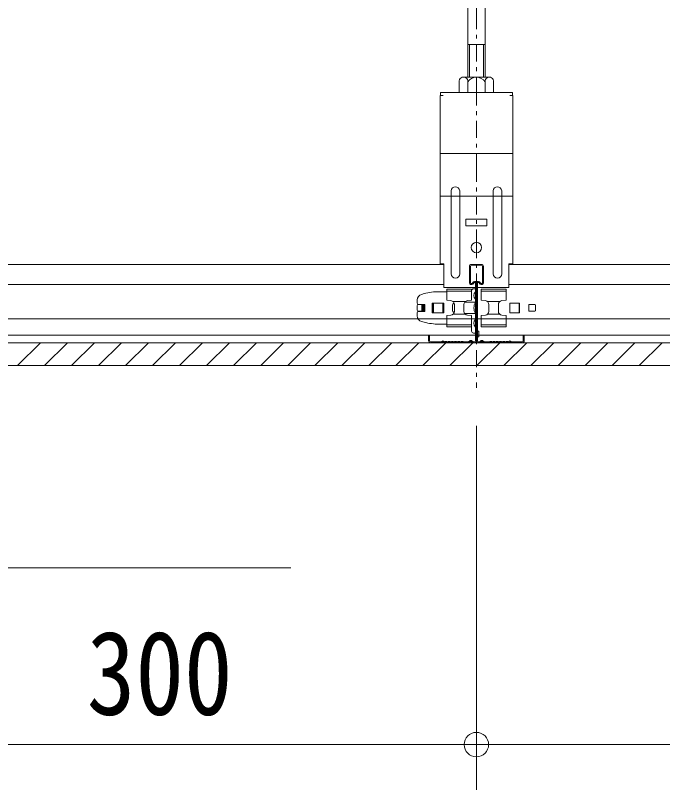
# Model space of a CAD drawing. Units: millimetres, scale not verified. Extents: x -205 to 205, y -142 to 142.
# Drawn here: x 121.74 to 138.68, y 34.07 to 54.15 of the extents above; entities that cross this region are included whole.
import ezdxf
from ezdxf.enums import TextEntityAlignment as Align

# ---------------------------------------------------------------- set-up
doc = ezdxf.new("R2010")
doc.units = ezdxf.units.MM
doc.header["$LTSCALE"] = 0.25
doc.linetypes.add('USER2', pattern=[7.8, 1.8, -0.6, 0.3, -0.6, 3, -0.6, 0.3, -0.6])
for name, color, linetype, lineweight in [('1-1_1-0 断面', 7, 'Continuous', 18), ('1-2_1-1 寸法', 7, 'Continuous', 18), ('1-3_1-2 文字', 7, 'Continuous', 18), ('1-4_1-3 ＤＨクロス', 7, 'Continuous', 18)]:
    doc.layers.add(name, color=color, linetype=linetype, lineweight=lineweight)
doc.styles.add('ＭＳ ゴシック', font='')
doc.styles.get('ＭＳ ゴシック').set_extended_font_data('MS Gothic')

msp = doc.modelspace()

# ---------------------------------------------------------------- linework, layer by layer
at = {"layer": '1-1_1-0 断面', "color": 4, "linetype": 'USER2'}
msp.add_line((133.8053, 127.3898), (133.8053, 44.3996), dxfattribs=at)
at = {"layer": '1-1_1-0 断面'}
for p, q in [((133.5803, 119.9817), (133.5803, 53.3818)), ((134.0303, 119.9817), (134.0303, 53.3818)), ((133.6203, 53.3818), (133.6203, 52.5317)), ((133.9903, 53.3818), (134.0303, 53.3818)), ((133.9903, 53.3818), (133.9903, 52.5317)), ((134.0303, 53.3818), (134.0303, 52.5317)), ((133.3553, 52.4305), (133.3553, 52.1317)), ((133.4678, 52.5317), (134.1428, 52.5317)), ((134.2553, 52.4305), (134.2553, 52.1317)), ((133.5803, 52.4067), (133.5803, 52.1317)), ((134.0303, 52.4067), (134.0303, 52.1317)), ((132.9353, 52.0517), (132.8553, 52.0517)), ((132.8553, 52.0517), (132.8553, 47.6417)), ((132.8653, 52.0517), (132.8653, 52.1317)), ((132.8653, 52.1317), (134.7453, 52.1317)), ((134.7553, 52.0517), (134.6753, 52.0517)), ((134.7453, 52.0517), (134.7453, 52.1317)), ((134.7553, 52.0517), (134.7553, 47.6417)), ((132.8553, 50.5317), (134.7553, 50.5317)), ((133.1428, 49.4202), (132.8553, 49.4202)), ((133.1428, 49.5592), (133.1428, 47.3842)), ((133.3678, 49.5592), (133.3678, 47.3842)), ((134.2428, 49.4202), (133.3678, 49.4202)), ((134.2428, 49.5592), (134.2428, 47.3842)), ((134.4678, 49.5592), (134.4678, 47.3842)), ((134.4678, 49.4202), (134.7553, 49.4202)), ((133.5303, 48.8117), (133.5303, 48.6367)), ((134.0803, 48.8117), (133.5303, 48.8117)), ((134.0803, 48.6367), (134.0803, 48.8117)), ((133.5303, 48.6367), (134.0803, 48.6367)), ((132.9553, 47.6317), (89.6553, 47.6317)), ((132.8553, 47.6417), (132.9553, 47.6417)), ((132.9553, 47.6417), (132.9553, 47.0217)), ((134.6553, 47.6417), (134.7553, 47.6417)), ((134.6553, 47.6417), (134.6553, 47.0217)), ((177.9553, 47.6317), (134.6553, 47.6317)), ((89.6553, 47.1017), (132.9553, 47.1017)), ((132.9553, 47.0217), (134.6553, 47.0217)), ((177.9553, 47.1017), (134.6553, 47.1017)), ((132.3665, 46.8465), (132.4378, 46.8656)), ((132.826, 46.9167), (133.0303, 46.9167)), ((133.0303, 46.6917), (133.0303, 46.9832)), ((133.6803, 46.9832), (133.0303, 46.9832)), ((133.6803, 46.9317), (133.0303, 46.9317)), ((133.6803, 46.6917), (133.6803, 46.9832)), ((133.7303, 46.9917), (133.7803, 46.9917)), ((133.9303, 46.9832), (133.9303, 46.6917)), ((133.9303, 46.9832), (134.5803, 46.9832)), ((133.9303, 46.9317), (134.5803, 46.9317)), ((132.2553, 46.7016), (132.2553, 46.6217)), ((132.6503, 46.6192), (132.6753, 46.6192)), ((132.6503, 46.3642), (132.6503, 46.6192)), ((132.6752, 46.6167), (132.6752, 46.3667)), ((132.9303, 46.6167), (132.6752, 46.6167)), ((132.6753, 46.6192), (132.6753, 46.3642)), ((132.9503, 46.6192), (132.6753, 46.6192)), ((132.6863, 46.6167), (132.6863, 46.3667)), ((132.9303, 46.3667), (132.9303, 46.6167)), ((132.9503, 46.3642), (132.9503, 46.6192)), ((133.0303, 46.6917), (133.139, 46.6822)), ((133.5118, 46.6554), (133.1988, 46.6554)), ((133.4997, 46.6417), (133.7803, 46.6417)), ((133.6803, 46.6917), (133.5716, 46.6822)), ((133.9303, 46.6917), (134.039, 46.6822)), ((134.0988, 46.6554), (134.4118, 46.6554)), ((134.6803, 46.3667), (134.6803, 46.6167)), ((134.6803, 46.6167), (134.9354, 46.6167)), ((134.9243, 46.6167), (134.9243, 46.3667)), ((134.9303, 46.6167), (134.9303, 46.3667)), ((134.9354, 46.6167), (134.9354, 46.3667)), ((132.2553, 46.5542), (132.2553, 46.4292)), ((132.2803, 46.5792), (132.4303, 46.5792)), ((132.2803, 46.4042), (132.4303, 46.4042)), ((132.2953, 46.5817), (132.4553, 46.5817)), ((132.2953, 46.4017), (132.4553, 46.4017)), ((132.3803, 46.5792), (132.3803, 46.4042)), ((132.4053, 46.5792), (132.4053, 46.4042)), ((132.4303, 46.5792), (132.4303, 46.4042)), ((132.4553, 46.5817), (132.4553, 46.4017)), ((133.1803, 46.5417), (133.1803, 46.4417)), ((133.2303, 46.5826), (133.2303, 46.4008)), ((133.4803, 46.5826), (133.4803, 46.4008)), ((134.1303, 46.5826), (134.1303, 46.4008)), ((134.3803, 46.5826), (134.3803, 46.4008)), ((135.3303, 46.5792), (135.1803, 46.5792)), ((135.1803, 46.5792), (135.1803, 46.4042)), ((135.3303, 46.4042), (135.1803, 46.4042)), ((135.3553, 46.5542), (135.3553, 46.4292)), ((88.8053, 46.2067), (181.4099, 46.2067)), ((132.2553, 46.2818), (132.2553, 46.3617)), ((132.6753, 46.3642), (132.6503, 46.3642)), ((132.6752, 46.3667), (132.9303, 46.3667)), ((132.6753, 46.3642), (132.9503, 46.3642)), ((133.0303, 46.2917), (133.139, 46.3012)), ((133.0303, 46.2917), (133.0303, 46.0002)), ((133.5118, 46.328), (133.1988, 46.328)), ((133.4997, 46.3417), (133.7803, 46.3417)), ((133.6803, 46.2917), (133.5716, 46.3012)), ((133.6803, 46.2917), (133.6803, 46.0002)), ((133.9303, 46.2917), (134.039, 46.3012)), ((133.9303, 46.2917), (133.9303, 46.0002)), ((134.0988, 46.328), (134.4118, 46.328)), ((134.9354, 46.3667), (134.6803, 46.3667)), ((132.3665, 46.1369), (132.4378, 46.1178)), ((132.826, 46.0667), (133.0303, 46.0667)), ((133.6803, 46.0517), (133.0303, 46.0517)), ((133.6803, 46.0002), (133.0303, 46.0002)), ((133.6803, 46.0667), (133.6803, 45.8817)), ((133.9303, 46.0517), (134.5803, 46.0517)), ((133.9303, 46.0002), (134.5803, 46.0002)), ((133.7303, 45.8317), (133.7803, 45.8317)), ((133.7803, 45.8867), (133.8653, 45.8867)), ((181.4099, 45.7817), (-4.7527, 45.7817)), ((-4.7527, 45.5817), (181.4099, 45.5817)), ((121.7976, 44.9817), (122.3976, 45.5817)), ((122.5047, 44.9817), (123.1047, 45.5817)), ((123.2119, 44.9817), (123.8119, 45.5817)), ((123.919, 44.9817), (124.519, 45.5817)), ((124.6261, 44.9817), (125.2261, 45.5817)), ((125.3332, 44.9817), (125.9332, 45.5817)), ((126.0403, 44.9817), (126.6403, 45.5817)), ((126.7474, 44.9817), (127.3474, 45.5817)), ((127.4545, 44.9817), (128.0545, 45.5817)), ((128.1616, 44.9817), (128.7616, 45.5817)), ((128.8687, 44.9817), (129.4687, 45.5817)), ((129.5758, 44.9817), (130.1758, 45.5817)), ((130.2829, 44.9817), (130.8829, 45.5817)), ((130.99, 44.9817), (131.59, 45.5817)), ((131.6971, 44.9817), (132.2971, 45.5817)), ((132.4042, 44.9817), (133.0042, 45.5817)), ((133.1113, 44.9817), (133.7113, 45.5817)), ((133.8185, 44.9817), (134.4185, 45.5817)), ((134.5256, 44.9817), (135.1256, 45.5817)), ((135.2327, 44.9817), (135.8327, 45.5817)), ((135.9398, 44.9817), (136.5398, 45.5817)), ((136.6469, 44.9817), (137.2469, 45.5817)), ((137.354, 44.9817), (137.954, 45.5817)), ((138.0611, 44.9817), (138.6611, 45.5817)), ((-4.7527, 44.9817), (181.4099, 44.9817))]:
    msp.add_line(p, q, dxfattribs=at)
for points in [[(133.9903, 53.3818), (133.5803, 53.3818), (133.5803, 52.5317)], [(134.5803, 46.9832), (134.5803, 46.6917), (134.4716, 46.6822)], [(134.5803, 46.0002), (134.5803, 46.2917), (134.4716, 46.3012)], [(133.7803, 45.7367), (133.8653, 45.7367), (133.8653, 45.8867)]]:
    msp.add_lwpolyline(points, dxfattribs=at)
msp.add_circle((133.8053, 48.0717), 0.1375, dxfattribs=at)
for centre, radius, start, end in [((133.4678, 52.4186), 0.1131, 353.97442, 186.02558), ((133.8053, 52.2667), 0.265, 31.89079, 148.10921), ((134.1428, 52.4186), 0.1131, 353.97442, 186.02558), ((133.2553, 49.5459), 0.1133, 6.73292, 173.26708), ((134.3553, 49.5459), 0.1133, 6.73292, 173.26708), ((133.2553, 50.2629), 0.8502, 262.39609, 277.60391), ((134.3553, 50.2629), 0.8502, 262.39609, 277.60391), ((133.2553, 47.3842), 0.1125, 180, 0), ((134.3553, 47.3842), 0.1125, 180, 0), ((132.4053, 46.7016), 0.15, 105, 180), ((132.826, 45.4167), 1.5, 90, 105), ((133.7303, 46.9417), 0.05, 90, 180), ((133.8853, 46.8167), 0.145, 136.39718, 223.60282), ((132.2953, 46.6217), 0.04, 180, 270), ((133.1303, 46.5826), 0.1, 0, 85), ((133.2803, 46.5417), 0.1, 125.77673, 180), ((133.5803, 46.5826), 0.1, 95, 180), ((134.0416, 46.4917), 0.3013, 150.13717, 209.86283), ((134.0303, 46.5826), 0.1, 0, 85), ((134.4803, 46.5826), 0.1, 95, 180), ((132.2803, 46.5542), 0.025, 90, 180), ((132.2803, 46.4292), 0.025, 180, 270), ((132.2953, 46.3617), 0.04, 90, 180), ((133.1303, 46.4008), 0.1, 275, 0), ((133.2803, 46.4417), 0.1, 180, 234.22327), ((133.5803, 46.4008), 0.1, 180, 265), ((134.0303, 46.4008), 0.1, 275, 0), ((134.4803, 46.4008), 0.1, 180, 265), ((135.3303, 46.5542), 0.025, 0, 90), ((135.3303, 46.4292), 0.025, 270, 0), ((132.4053, 46.2818), 0.15, 180, 255), ((133.8853, 46.0917), 0.145, 136.39718, 223.60282), ((132.826, 47.5667), 1.5, 255, 270), ((133.7303, 45.8817), 0.05, 180, 270)]:
    msp.add_arc(centre, radius, start, end, dxfattribs=at)
at = {"layer": '1-2_1-1 寸法'}
for p, q in [((133.8053, 35.0629), (133.8053, 43.4059)), ((133.8053, 27.9304), (133.8053, 37.6653)), ((97.9053, 35.0629), (178.8053, 35.0629))]:
    msp.add_line(p, q, dxfattribs=at)
msp.add_circle((133.8053, 35.0629), 0.319, dxfattribs=at)
at = {"layer": '1-3_1-2 文字'}
msp.add_line((128.9512, 39.6897), (96.2966, 39.6897), dxfattribs=at)
at = {"layer": '1-4_1-3 ＤＨクロス'}
for p, q in [((133.6728, 47.6317), (133.9378, 47.6317)), ((133.6728, 47.6067), (133.9378, 47.6067)), ((133.6228, 47.5817), (133.6228, 47.1517)), ((133.6478, 47.1517), (133.6478, 47.5817)), ((133.9628, 47.1517), (133.9628, 47.5817)), ((133.9878, 47.5817), (133.9878, 47.1517)), ((133.6914, 47.1349), (133.7285, 47.172)), ((133.7082, 47.1164), (133.7462, 47.1544)), ((133.7803, 47.1402), (133.7803, 45.6317)), ((133.8053, 47.1402), (133.8053, 45.6317)), ((133.8053, 47.0886), (133.8053, 45.6317)), ((133.8303, 47.1402), (133.8303, 45.6317)), ((133.9025, 47.1164), (133.8645, 47.1544)), ((133.9193, 47.1349), (133.8821, 47.172)), ((132.5553, 45.7817), (132.5803, 45.7817)), ((132.5553, 45.6317), (132.5553, 45.7817)), ((132.5803, 45.7817), (132.5803, 45.6317)), ((132.6053, 45.6067), (132.8917, 45.6067)), ((132.9056, 45.6165), (132.8987, 45.6096)), ((132.9232, 45.5988), (132.9164, 45.592)), ((132.9374, 45.5988), (132.9442, 45.592)), ((132.9619, 45.6096), (132.9551, 45.6165)), ((132.977, 45.6067), (132.9689, 45.6067)), ((133.0336, 45.6067), (133.062, 45.6067)), ((133.1186, 45.6067), (133.147, 45.6067)), ((133.2036, 45.6067), (133.232, 45.6067)), ((133.2886, 45.6067), (133.317, 45.6067)), ((133.3736, 45.6067), (133.402, 45.6067)), ((133.6027, 45.6067), (133.4586, 45.6067)), ((133.618, 45.6139), (133.6258, 45.6231)), ((133.645, 45.6071), (133.6372, 45.5978)), ((133.6756, 45.6071), (133.6834, 45.5978)), ((133.7026, 45.6139), (133.6948, 45.6231)), ((133.7553, 45.6067), (133.7179, 45.6067)), ((133.8553, 45.6067), (133.8927, 45.6067)), ((133.908, 45.6139), (133.9158, 45.6231)), ((133.935, 45.6071), (133.9272, 45.5978)), ((133.9656, 45.6071), (133.9734, 45.5978)), ((133.9926, 45.6139), (133.9848, 45.6231)), ((134.0079, 45.6067), (134.152, 45.6067)), ((134.237, 45.6067), (134.2086, 45.6067)), ((134.322, 45.6067), (134.2936, 45.6067)), ((134.407, 45.6067), (134.3786, 45.6067)), ((134.492, 45.6067), (134.4636, 45.6067)), ((134.577, 45.6067), (134.5486, 45.6067)), ((134.6336, 45.6067), (134.6417, 45.6067)), ((134.6487, 45.6096), (134.6556, 45.6165)), ((134.6732, 45.5988), (134.6664, 45.592)), ((134.6874, 45.5988), (134.6942, 45.592)), ((134.7051, 45.6165), (134.7119, 45.6096)), ((135.0053, 45.6067), (134.7189, 45.6067)), ((135.0553, 45.7817), (135.0303, 45.7817)), ((135.0303, 45.7817), (135.0303, 45.6317)), ((135.0553, 45.6317), (135.0553, 45.7817)), ((132.6053, 45.5817), (132.8917, 45.5817)), ((132.977, 45.5817), (132.9689, 45.5817)), ((133.0336, 45.5817), (133.062, 45.5817)), ((133.147, 45.5817), (133.1186, 45.5817)), ((133.232, 45.5817), (133.2036, 45.5817)), ((133.2886, 45.5817), (133.317, 45.5817)), ((133.402, 45.5817), (133.3736, 45.5817)), ((133.4586, 45.5817), (133.6021, 45.5817)), ((133.7179, 45.5817), (133.7553, 45.5817)), ((133.8927, 45.5817), (133.8553, 45.5817)), ((134.152, 45.5817), (134.0086, 45.5817)), ((134.2086, 45.5817), (134.237, 45.5817)), ((134.2936, 45.5817), (134.322, 45.5817)), ((134.3786, 45.5817), (134.407, 45.5817)), ((134.4636, 45.5817), (134.492, 45.5817)), ((134.5486, 45.5817), (134.577, 45.5817)), ((134.6336, 45.5817), (134.6417, 45.5817)), ((135.0053, 45.5817), (134.7189, 45.5817))]:
    msp.add_line(p, q, dxfattribs=at)
for centre, radius, start, end in [((133.6728, 47.5817), 0.05, 90, 180), ((133.6728, 47.5817), 0.025, 90, 180), ((133.9378, 47.5817), 0.05, 0, 90), ((133.9378, 47.5817), 0.025, 0, 90), ((133.6728, 47.1517), 0.05, 180, 315), ((133.6728, 47.1517), 0.025, 180, 317.84797), ((133.7603, 47.1402), 0.045, 0, 135), ((133.7603, 47.1402), 0.02, 0, 135), ((133.8503, 47.1402), 0.045, 45, 180), ((133.8503, 47.1402), 0.02, 45, 180), ((133.9378, 47.1517), 0.05, 225, 0), ((133.9378, 47.1517), 0.025, 222.15203, 0), ((132.6053, 45.6317), 0.05, 180, 270), ((132.6053, 45.6317), 0.025, 180, 270), ((132.8917, 45.6167), 0.01, 270, 315), ((132.8917, 45.6167), 0.035, 270, 315), ((132.9303, 45.5917), 0.035, 45, 135), ((132.9303, 45.5917), 0.01, 45, 135), ((132.9689, 45.6167), 0.035, 225, 270), ((132.9689, 45.6167), 0.01, 225, 270), ((132.977, 45.6167), 0.01, 270, 308.94244), ((132.977, 45.6167), 0.035, 270, 308.94244), ((133.0053, 45.5817), 0.035, 51.05756, 128.94244), ((133.0053, 45.5817), 0.01, 53.1301, 128.94244), ((133.0336, 45.6167), 0.035, 231.05756, 270), ((133.0336, 45.6167), 0.01, 231.05756, 270), ((133.062, 45.6167), 0.01, 270, 308.94244), ((133.062, 45.6167), 0.035, 270, 308.94244), ((133.0903, 45.5817), 0.035, 51.05756, 128.94244), ((133.0903, 45.5817), 0.01, 51.05756, 126.8699), ((133.1186, 45.6167), 0.035, 231.05756, 270), ((133.1186, 45.6167), 0.01, 231.05756, 270), ((133.147, 45.6167), 0.01, 270, 308.94244), ((133.147, 45.6167), 0.035, 270, 308.94244), ((133.1753, 45.5817), 0.035, 51.05756, 128.94244), ((133.1753, 45.5817), 0.01, 51.05756, 126.8699), ((133.2036, 45.6167), 0.035, 231.05756, 270), ((133.2036, 45.6167), 0.01, 231.05756, 270), ((133.232, 45.6167), 0.01, 270, 308.94244), ((133.232, 45.6167), 0.035, 270, 308.94244), ((133.2603, 45.5817), 0.035, 51.05756, 128.94244), ((133.2603, 45.5817), 0.01, 51.05756, 126.8699), ((133.2886, 45.6167), 0.035, 231.05756, 270), ((133.2886, 45.6167), 0.01, 231.05756, 270), ((133.317, 45.6167), 0.01, 270, 308.94244), ((133.317, 45.6167), 0.035, 270, 308.94244), ((133.3453, 45.5817), 0.035, 51.05756, 128.94244), ((133.3453, 45.5817), 0.01, 51.05756, 126.8699), ((133.3736, 45.6167), 0.035, 231.05756, 270), ((133.3736, 45.6167), 0.01, 231.05756, 270), ((133.402, 45.6167), 0.01, 270, 308.94244), ((133.402, 45.6167), 0.035, 270, 308.94244), ((133.4303, 45.5817), 0.035, 51.05756, 128.94244), ((133.4303, 45.5817), 0.01, 51.05756, 126.8699), ((133.4586, 45.6167), 0.035, 231.05756, 270), ((133.4586, 45.6167), 0.01, 231.05756, 270), ((133.6027, 45.6267), 0.02, 270, 320), ((133.6027, 45.6267), 0.045, 270, 320), ((133.6603, 45.5942), 0.045, 40, 140), ((133.6603, 45.5942), 0.02, 40, 140), ((133.7179, 45.6267), 0.045, 220, 270), ((133.7179, 45.6267), 0.02, 220, 270), ((133.7553, 45.6317), 0.05, 270, 0), ((133.7553, 45.6317), 0.025, 270, 0), ((133.8553, 45.6317), 0.05, 180, 270), ((133.8553, 45.6317), 0.025, 180, 270), ((133.8927, 45.6267), 0.02, 270, 320), ((133.8927, 45.6267), 0.045, 270, 320), ((133.9503, 45.5942), 0.045, 40, 140), ((133.9503, 45.5942), 0.02, 40, 140), ((134.0079, 45.6267), 0.045, 220, 270), ((134.0079, 45.6267), 0.02, 220, 270), ((134.152, 45.6167), 0.01, 270, 308.94244), ((134.152, 45.6167), 0.035, 270, 308.94244), ((134.1803, 45.5817), 0.035, 51.05756, 128.94244), ((134.1803, 45.5817), 0.01, 53.1301, 128.94244), ((134.2086, 45.6167), 0.035, 231.05756, 270), ((134.2086, 45.6167), 0.01, 231.05756, 270), ((134.237, 45.6167), 0.01, 270, 308.94244), ((134.237, 45.6167), 0.035, 270, 308.94244), ((134.2653, 45.5817), 0.035, 51.05756, 128.94244), ((134.2653, 45.5817), 0.01, 53.1301, 128.94244), ((134.2936, 45.6167), 0.035, 231.05756, 270), ((134.2936, 45.6167), 0.01, 231.05756, 270), ((134.322, 45.6167), 0.01, 270, 308.94244), ((134.322, 45.6167), 0.035, 270, 308.94244), ((134.3503, 45.5817), 0.035, 51.05756, 128.94244), ((134.3503, 45.5817), 0.01, 53.1301, 128.94244), ((134.3786, 45.6167), 0.035, 231.05756, 270), ((134.3786, 45.6167), 0.01, 231.05756, 270), ((134.407, 45.6167), 0.01, 270, 308.94244), ((134.407, 45.6167), 0.035, 270, 308.94244), ((134.4353, 45.5817), 0.035, 51.05756, 128.94244), ((134.4353, 45.5817), 0.01, 53.1301, 128.94244), ((134.4636, 45.6167), 0.035, 231.05756, 270), ((134.4636, 45.6167), 0.01, 231.05756, 270), ((134.492, 45.6167), 0.01, 270, 308.94244), ((134.492, 45.6167), 0.035, 270, 308.94244), ((134.5203, 45.5817), 0.035, 51.05756, 128.94244), ((134.5203, 45.5817), 0.01, 53.1301, 128.94244), ((134.5486, 45.6167), 0.035, 231.05756, 270), ((134.5486, 45.6167), 0.01, 231.05756, 270), ((134.577, 45.6167), 0.01, 270, 308.94244), ((134.577, 45.6167), 0.035, 270, 308.94244), ((134.6053, 45.5817), 0.035, 51.05756, 128.94244), ((134.6053, 45.5817), 0.01, 51.05756, 126.8699), ((134.6336, 45.6167), 0.035, 231.05756, 270), ((134.6336, 45.6167), 0.01, 231.05756, 270), ((134.6417, 45.6167), 0.01, 270, 315), ((134.6417, 45.6167), 0.035, 270, 315), ((134.6803, 45.5917), 0.035, 45, 135), ((134.6803, 45.5917), 0.01, 45, 135), ((134.7189, 45.6167), 0.035, 225, 270), ((134.7189, 45.6167), 0.01, 225, 270), ((135.0053, 45.6317), 0.05, 270, 0), ((135.0053, 45.6317), 0.025, 270, 0)]:
    msp.add_arc(centre, radius, start, end, dxfattribs=at)

# ---------------------------------------------------------------- texts
at = {"layer": '1-2_1-1 寸法', "style": 'ＭＳ ゴシック', "width": 0.85}
msp.add_text('300', height=2.199, dxfattribs=at).set_placement((123.612, 35.1824), align=Align.BOTTOM_LEFT)

doc.saveas('drawing.dxf')
